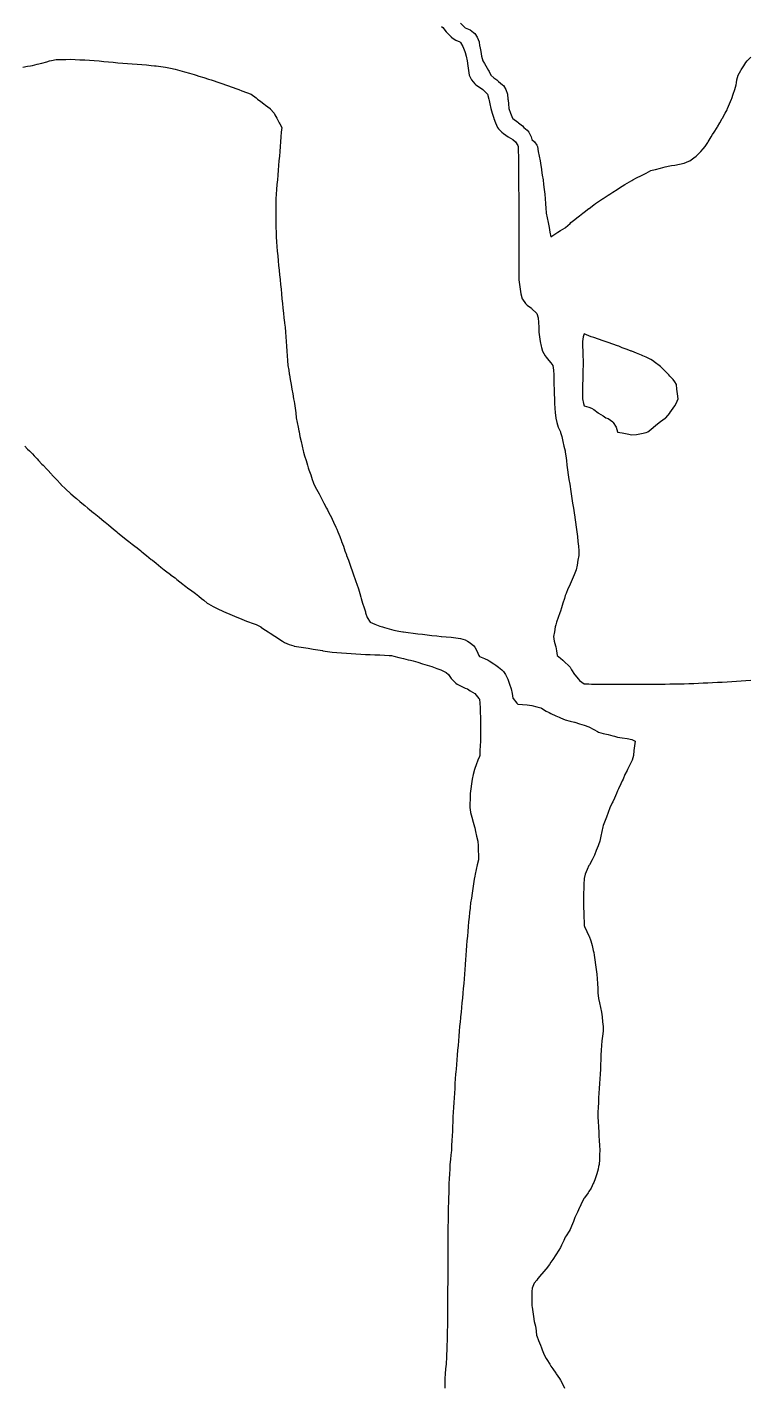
# Model space of a CAD drawing. Header units: inches. Extents: x -13671948.9 to -13671906.2, y 5686257.7 to 5686300.4.
# Drawn here: x -13671929.98 to -13671923.66, y 5686282.44 to 5686294.36 of the extents above; entities that cross this region are included whole.
import ezdxf

# ---------------------------------------------------------------- set-up
doc = ezdxf.new("R2010")
doc.units = ezdxf.units.IN
doc.header["$MEASUREMENT"] = 0

msp = doc.modelspace()

# ---------------------------------------------------------------- linework, layer by layer
for points in [[(-13671926.346, 5686294.367), (-13671926.336, 5686294.356), (-13671926.305, 5686294.32), (-13671926.3, 5686294.314), (-13671926.263, 5686294.274), (-13671926.261, 5686294.272), (-13671926.221, 5686294.246), (-13671926.186, 5686294.23), (-13671926.179, 5686294.224), (-13671926.16, 5686294.189), (-13671926.141, 5686294.147), (-13671926.138, 5686294.139), (-13671926.129, 5686294.105), (-13671926.121, 5686294.064), (-13671926.116, 5686294.022), (-13671926.11, 5686293.98), (-13671926.103, 5686293.939), (-13671926.096, 5686293.922), (-13671926.083, 5686293.897), (-13671926.054, 5686293.863), (-13671926.045, 5686293.855), (-13671926.013, 5686293.834), (-13671925.985, 5686293.813), (-13671925.971, 5686293.8), (-13671925.944, 5686293.772), (-13671925.933, 5686293.73), (-13671925.929, 5686293.717), (-13671925.922, 5686293.688), (-13671925.913, 5686293.647), (-13671925.902, 5686293.605), (-13671925.889, 5686293.563), (-13671925.888, 5686293.56), (-13671925.874, 5686293.522), (-13671925.857, 5686293.48), (-13671925.846, 5686293.468), (-13671925.817, 5686293.438), (-13671925.804, 5686293.427), (-13671925.763, 5686293.397), (-13671925.761, 5686293.397), (-13671925.721, 5686293.375), (-13671925.698, 5686293.355), (-13671925.679, 5686293.323), (-13671925.675, 5686293.313), (-13671925.674, 5686293.271), (-13671925.673, 5686293.23), (-13671925.673, 5686293.188), (-13671925.672, 5686293.146), (-13671925.672, 5686293.105), (-13671925.671, 5686293.063), (-13671925.671, 5686293.021), (-13671925.671, 5686292.98), (-13671925.671, 5686292.938), (-13671925.67, 5686292.896), (-13671925.67, 5686292.854), (-13671925.67, 5686292.813), (-13671925.67, 5686292.771), (-13671925.67, 5686292.729), (-13671925.67, 5686292.688), (-13671925.67, 5686292.646), (-13671925.67, 5686292.604), (-13671925.669, 5686292.563), (-13671925.669, 5686292.521), (-13671925.669, 5686292.479), (-13671925.669, 5686292.437), (-13671925.669, 5686292.396), (-13671925.669, 5686292.354), (-13671925.669, 5686292.312), (-13671925.669, 5686292.271), (-13671925.669, 5686292.229), (-13671925.669, 5686292.187), (-13671925.669, 5686292.146), (-13671925.664, 5686292.104), (-13671925.658, 5686292.062), (-13671925.651, 5686292.021), (-13671925.64, 5686291.979), (-13671925.637, 5686291.974), (-13671925.61, 5686291.937), (-13671925.596, 5686291.923), (-13671925.559, 5686291.895), (-13671925.554, 5686291.892), (-13671925.513, 5686291.854), (-13671925.512, 5686291.851), (-13671925.499, 5686291.812), (-13671925.497, 5686291.77), (-13671925.495, 5686291.729), (-13671925.493, 5686291.687), (-13671925.487, 5686291.645), (-13671925.481, 5686291.604), (-13671925.473, 5686291.562), (-13671925.471, 5686291.552), (-13671925.461, 5686291.52), (-13671925.438, 5686291.478), (-13671925.429, 5686291.466), (-13671925.406, 5686291.437), (-13671925.387, 5686291.416), (-13671925.37, 5686291.395), (-13671925.364, 5686291.353), (-13671925.363, 5686291.312), (-13671925.362, 5686291.27), (-13671925.361, 5686291.228), (-13671925.36, 5686291.187), (-13671925.358, 5686291.145), (-13671925.357, 5686291.103), (-13671925.355, 5686291.061), (-13671925.353, 5686291.02), (-13671925.35, 5686290.978), (-13671925.346, 5686290.936), (-13671925.346, 5686290.933), (-13671925.336, 5686290.895), (-13671925.323, 5686290.853), (-13671925.305, 5686290.811), (-13671925.304, 5686290.806), (-13671925.291, 5686290.77), (-13671925.283, 5686290.728), (-13671925.273, 5686290.686), (-13671925.263, 5686290.645), (-13671925.262, 5686290.635), (-13671925.258, 5686290.603), (-13671925.252, 5686290.561), (-13671925.247, 5686290.519), (-13671925.241, 5686290.478), (-13671925.236, 5686290.436), (-13671925.23, 5686290.394), (-13671925.223, 5686290.353), (-13671925.22, 5686290.332), (-13671925.217, 5686290.311), (-13671925.211, 5686290.269), (-13671925.204, 5686290.228), (-13671925.198, 5686290.186), (-13671925.191, 5686290.144), (-13671925.185, 5686290.102), (-13671925.179, 5686290.063), (-13671925.178, 5686290.061), (-13671925.172, 5686290.019), (-13671925.166, 5686289.977), (-13671925.16, 5686289.936), (-13671925.155, 5686289.894), (-13671925.151, 5686289.852), (-13671925.147, 5686289.811), (-13671925.143, 5686289.769), (-13671925.144, 5686289.727), (-13671925.151, 5686289.686), (-13671925.159, 5686289.644), (-13671925.167, 5686289.602), (-13671925.179, 5686289.573), (-13671925.184, 5686289.56), (-13671925.201, 5686289.519), (-13671925.219, 5686289.477), (-13671925.22, 5686289.474), (-13671925.238, 5686289.435), (-13671925.255, 5686289.394), (-13671925.262, 5686289.378), (-13671925.27, 5686289.352), (-13671925.282, 5686289.31), (-13671925.295, 5686289.269), (-13671925.304, 5686289.241), (-13671925.309, 5686289.227), (-13671925.325, 5686289.185), (-13671925.34, 5686289.143), (-13671925.346, 5686289.12), (-13671925.349, 5686289.102), (-13671925.357, 5686289.06), (-13671925.365, 5686289.018), (-13671925.358, 5686288.977), (-13671925.347, 5686288.935), (-13671925.346, 5686288.928), (-13671925.339, 5686288.893), (-13671925.333, 5686288.852), (-13671925.304, 5686288.828), (-13671925.284, 5686288.81), (-13671925.262, 5686288.789), (-13671925.237, 5686288.768), (-13671925.22, 5686288.748), (-13671925.208, 5686288.726), (-13671925.182, 5686288.685), (-13671925.179, 5686288.682), (-13671925.146, 5686288.643), (-13671925.137, 5686288.633), (-13671925.095, 5686288.602), (-13671925.054, 5686288.602), (-13671925.032, 5686288.601), (-13671925.012, 5686288.601), (-13671924.97, 5686288.601), (-13671924.929, 5686288.6), (-13671924.887, 5686288.6), (-13671924.845, 5686288.6), (-13671924.804, 5686288.6), (-13671924.762, 5686288.6), (-13671924.72, 5686288.601), (-13671924.678, 5686288.601), (-13671924.637, 5686288.601), (-13671924.595, 5686288.601), (-13671924.553, 5686288.601), (-13671924.512, 5686288.601), (-13671924.47, 5686288.601), (-13671924.428, 5686288.601), (-13671924.4, 5686288.601), (-13671924.387, 5686288.601), (-13671924.345, 5686288.602), (-13671924.303, 5686288.603), (-13671924.261, 5686288.603), (-13671924.22, 5686288.604), (-13671924.178, 5686288.606), (-13671924.136, 5686288.607), (-13671924.095, 5686288.609), (-13671924.053, 5686288.611), (-13671924.011, 5686288.613), (-13671923.97, 5686288.615), (-13671923.928, 5686288.617), (-13671923.886, 5686288.619), (-13671923.844, 5686288.622), (-13671923.803, 5686288.624), (-13671923.761, 5686288.626), (-13671923.719, 5686288.629), (-13671923.678, 5686288.631), (-13671923.636, 5686288.634)], [(-13671926.179, 5686294.394), (-13671926.142, 5686294.356), (-13671926.138, 5686294.353), (-13671926.096, 5686294.336), (-13671926.065, 5686294.314), (-13671926.054, 5686294.303), (-13671926.033, 5686294.272), (-13671926.016, 5686294.23), (-13671926.013, 5686294.197), (-13671926.011, 5686294.189), (-13671926.003, 5686294.147), (-13671925.995, 5686294.105), (-13671925.983, 5686294.064), (-13671925.971, 5686294.042), (-13671925.958, 5686294.022), (-13671925.934, 5686293.98), (-13671925.929, 5686293.97), (-13671925.914, 5686293.939), (-13671925.888, 5686293.917), (-13671925.863, 5686293.897), (-13671925.846, 5686293.884), (-13671925.811, 5686293.855), (-13671925.804, 5686293.847), (-13671925.783, 5686293.813), (-13671925.768, 5686293.772), (-13671925.764, 5686293.73), (-13671925.763, 5686293.72), (-13671925.76, 5686293.688), (-13671925.756, 5686293.647), (-13671925.743, 5686293.605), (-13671925.723, 5686293.563), (-13671925.721, 5686293.56), (-13671925.679, 5686293.526), (-13671925.672, 5686293.522), (-13671925.637, 5686293.495), (-13671925.624, 5686293.48), (-13671925.596, 5686293.457), (-13671925.58, 5686293.438), (-13671925.561, 5686293.397), (-13671925.554, 5686293.374), (-13671925.531, 5686293.355), (-13671925.512, 5686293.325), (-13671925.506, 5686293.313), (-13671925.498, 5686293.271), (-13671925.49, 5686293.23), (-13671925.482, 5686293.188), (-13671925.475, 5686293.146), (-13671925.471, 5686293.115), (-13671925.469, 5686293.105), (-13671925.463, 5686293.063), (-13671925.457, 5686293.021), (-13671925.452, 5686292.98), (-13671925.447, 5686292.938), (-13671925.441, 5686292.896), (-13671925.438, 5686292.854), (-13671925.435, 5686292.813), (-13671925.432, 5686292.771), (-13671925.429, 5686292.735), (-13671925.428, 5686292.729), (-13671925.42, 5686292.688), (-13671925.412, 5686292.646), (-13671925.404, 5686292.604), (-13671925.396, 5686292.563), (-13671925.387, 5686292.521), (-13671925.346, 5686292.551), (-13671925.328, 5686292.563), (-13671925.304, 5686292.578), (-13671925.262, 5686292.602), (-13671925.259, 5686292.604), (-13671925.22, 5686292.64), (-13671925.213, 5686292.646), (-13671925.179, 5686292.674), (-13671925.161, 5686292.688), (-13671925.137, 5686292.705), (-13671925.107, 5686292.729), (-13671925.095, 5686292.737), (-13671925.054, 5686292.77), (-13671925.052, 5686292.771), (-13671925.012, 5686292.801), (-13671924.996, 5686292.813), (-13671924.97, 5686292.831), (-13671924.935, 5686292.854), (-13671924.929, 5686292.859), (-13671924.887, 5686292.887), (-13671924.872, 5686292.896), (-13671924.845, 5686292.913), (-13671924.806, 5686292.938), (-13671924.804, 5686292.94), (-13671924.762, 5686292.965), (-13671924.739, 5686292.98), (-13671924.72, 5686292.991), (-13671924.678, 5686293.017), (-13671924.671, 5686293.021), (-13671924.637, 5686293.039), (-13671924.595, 5686293.059), (-13671924.587, 5686293.063), (-13671924.553, 5686293.08), (-13671924.512, 5686293.102), (-13671924.499, 5686293.105), (-13671924.47, 5686293.112), (-13671924.428, 5686293.123), (-13671924.387, 5686293.135), (-13671924.345, 5686293.144), (-13671924.33, 5686293.146), (-13671924.303, 5686293.151), (-13671924.261, 5686293.159), (-13671924.22, 5686293.168), (-13671924.178, 5686293.185), (-13671924.17, 5686293.188), (-13671924.136, 5686293.213), (-13671924.116, 5686293.23), (-13671924.095, 5686293.249), (-13671924.073, 5686293.271), (-13671924.053, 5686293.293), (-13671924.037, 5686293.313), (-13671924.011, 5686293.35), (-13671924.008, 5686293.355), (-13671923.983, 5686293.397), (-13671923.97, 5686293.418), (-13671923.957, 5686293.438), (-13671923.932, 5686293.48), (-13671923.928, 5686293.487), (-13671923.908, 5686293.522), (-13671923.886, 5686293.558), (-13671923.883, 5686293.563), (-13671923.86, 5686293.605), (-13671923.844, 5686293.636), (-13671923.839, 5686293.647), (-13671923.821, 5686293.688), (-13671923.804, 5686293.73), (-13671923.803, 5686293.733), (-13671923.789, 5686293.772), (-13671923.776, 5686293.813), (-13671923.765, 5686293.855), (-13671923.761, 5686293.872), (-13671923.757, 5686293.897), (-13671923.747, 5686293.939), (-13671923.722, 5686293.98), (-13671923.719, 5686293.985), (-13671923.696, 5686294.022), (-13671923.678, 5686294.05), (-13671923.669, 5686294.064), (-13671923.636, 5686294.097)], [(-13671930.016, 5686294.01), (-13671929.974, 5686294.017), (-13671929.948, 5686294.022), (-13671929.932, 5686294.025), (-13671929.89, 5686294.036), (-13671929.849, 5686294.045), (-13671929.807, 5686294.056), (-13671929.782, 5686294.064), (-13671929.765, 5686294.068), (-13671929.724, 5686294.076), (-13671929.682, 5686294.077), (-13671929.64, 5686294.077), (-13671929.599, 5686294.078), (-13671929.557, 5686294.076), (-13671929.515, 5686294.074), (-13671929.474, 5686294.072), (-13671929.432, 5686294.069), (-13671929.39, 5686294.067), (-13671929.348, 5686294.064), (-13671929.346, 5686294.064), (-13671929.307, 5686294.06), (-13671929.265, 5686294.056), (-13671929.223, 5686294.052), (-13671929.182, 5686294.048), (-13671929.14, 5686294.043), (-13671929.098, 5686294.041), (-13671929.057, 5686294.038), (-13671929.015, 5686294.035), (-13671928.973, 5686294.032), (-13671928.931, 5686294.029), (-13671928.89, 5686294.025), (-13671928.863, 5686294.022), (-13671928.848, 5686294.02), (-13671928.806, 5686294.014), (-13671928.765, 5686294.008), (-13671928.723, 5686294), (-13671928.681, 5686293.991), (-13671928.64, 5686293.98), (-13671928.64, 5686293.98), (-13671928.598, 5686293.969), (-13671928.556, 5686293.956), (-13671928.514, 5686293.944), (-13671928.496, 5686293.939), (-13671928.473, 5686293.931), (-13671928.431, 5686293.918), (-13671928.389, 5686293.905), (-13671928.365, 5686293.897), (-13671928.348, 5686293.891), (-13671928.306, 5686293.877), (-13671928.264, 5686293.863), (-13671928.241, 5686293.855), (-13671928.223, 5686293.849), (-13671928.181, 5686293.834), (-13671928.139, 5686293.819), (-13671928.123, 5686293.813), (-13671928.098, 5686293.803), (-13671928.056, 5686293.787), (-13671928.015, 5686293.772), (-13671928.014, 5686293.771), (-13671927.972, 5686293.74), (-13671927.959, 5686293.73), (-13671927.931, 5686293.709), (-13671927.904, 5686293.688), (-13671927.889, 5686293.677), (-13671927.849, 5686293.647), (-13671927.847, 5686293.644), (-13671927.813, 5686293.605), (-13671927.806, 5686293.591), (-13671927.791, 5686293.563), (-13671927.769, 5686293.522), (-13671927.764, 5686293.513), (-13671927.747, 5686293.48), (-13671927.751, 5686293.438), (-13671927.754, 5686293.397), (-13671927.757, 5686293.355), (-13671927.76, 5686293.313), (-13671927.764, 5686293.271), (-13671927.764, 5686293.269), (-13671927.767, 5686293.23), (-13671927.771, 5686293.188), (-13671927.774, 5686293.146), (-13671927.778, 5686293.105), (-13671927.781, 5686293.063), (-13671927.785, 5686293.021), (-13671927.789, 5686292.98), (-13671927.793, 5686292.938), (-13671927.797, 5686292.896), (-13671927.798, 5686292.854), (-13671927.799, 5686292.813), (-13671927.8, 5686292.771), (-13671927.8, 5686292.729), (-13671927.8, 5686292.688), (-13671927.799, 5686292.646), (-13671927.798, 5686292.604), (-13671927.797, 5686292.563), (-13671927.795, 5686292.521), (-13671927.793, 5686292.479), (-13671927.79, 5686292.437), (-13671927.786, 5686292.396), (-13671927.782, 5686292.354), (-13671927.778, 5686292.312), (-13671927.774, 5686292.271), (-13671927.77, 5686292.229), (-13671927.766, 5686292.187), (-13671927.764, 5686292.171), (-13671927.761, 5686292.146), (-13671927.757, 5686292.104), (-13671927.753, 5686292.062), (-13671927.749, 5686292.021), (-13671927.745, 5686291.979), (-13671927.74, 5686291.937), (-13671927.736, 5686291.895), (-13671927.732, 5686291.854), (-13671927.728, 5686291.812), (-13671927.723, 5686291.77), (-13671927.722, 5686291.766), (-13671927.718, 5686291.729), (-13671927.713, 5686291.687), (-13671927.71, 5686291.645), (-13671927.708, 5686291.604), (-13671927.705, 5686291.562), (-13671927.702, 5686291.52), (-13671927.699, 5686291.478), (-13671927.697, 5686291.437), (-13671927.694, 5686291.395), (-13671927.686, 5686291.353), (-13671927.681, 5686291.322), (-13671927.679, 5686291.312), (-13671927.672, 5686291.27), (-13671927.665, 5686291.228), (-13671927.657, 5686291.187), (-13671927.65, 5686291.145), (-13671927.643, 5686291.103), (-13671927.639, 5686291.078), (-13671927.636, 5686291.061), (-13671927.63, 5686291.02), (-13671927.624, 5686290.978), (-13671927.619, 5686290.936), (-13671927.611, 5686290.895), (-13671927.603, 5686290.853), (-13671927.597, 5686290.821), (-13671927.595, 5686290.811), (-13671927.587, 5686290.77), (-13671927.577, 5686290.728), (-13671927.568, 5686290.686), (-13671927.559, 5686290.645), (-13671927.555, 5686290.633), (-13671927.546, 5686290.603), (-13671927.533, 5686290.561), (-13671927.521, 5686290.519), (-13671927.514, 5686290.496), (-13671927.508, 5686290.478), (-13671927.493, 5686290.436), (-13671927.479, 5686290.394), (-13671927.472, 5686290.371), (-13671927.466, 5686290.353), (-13671927.443, 5686290.311), (-13671927.43, 5686290.289), (-13671927.42, 5686290.269), (-13671927.398, 5686290.228), (-13671927.389, 5686290.21), (-13671927.377, 5686290.186), (-13671927.355, 5686290.144), (-13671927.347, 5686290.13), (-13671927.333, 5686290.102), (-13671927.312, 5686290.061), (-13671927.305, 5686290.047), (-13671927.292, 5686290.019), (-13671927.272, 5686289.977), (-13671927.264, 5686289.958), (-13671927.254, 5686289.936), (-13671927.237, 5686289.894), (-13671927.222, 5686289.853), (-13671927.222, 5686289.852), (-13671927.207, 5686289.811), (-13671927.193, 5686289.769), (-13671927.18, 5686289.733), (-13671927.178, 5686289.727), (-13671927.163, 5686289.686), (-13671927.148, 5686289.644), (-13671927.139, 5686289.618), (-13671927.133, 5686289.602), (-13671927.118, 5686289.56), (-13671927.103, 5686289.519), (-13671927.097, 5686289.501), (-13671927.089, 5686289.477), (-13671927.075, 5686289.435), (-13671927.063, 5686289.394), (-13671927.055, 5686289.362), (-13671927.052, 5686289.352), (-13671927.039, 5686289.31), (-13671927.025, 5686289.269), (-13671927.013, 5686289.233), (-13671927.012, 5686289.227), (-13671926.999, 5686289.185), (-13671926.972, 5686289.143), (-13671926.972, 5686289.143), (-13671926.93, 5686289.125), (-13671926.888, 5686289.109), (-13671926.863, 5686289.102), (-13671926.847, 5686289.097), (-13671926.805, 5686289.085), (-13671926.763, 5686289.073), (-13671926.722, 5686289.066), (-13671926.686, 5686289.06), (-13671926.68, 5686289.059), (-13671926.638, 5686289.053), (-13671926.596, 5686289.047), (-13671926.555, 5686289.042), (-13671926.513, 5686289.038), (-13671926.471, 5686289.033), (-13671926.43, 5686289.028), (-13671926.388, 5686289.023), (-13671926.35, 5686289.018), (-13671926.346, 5686289.018), (-13671926.305, 5686289.016), (-13671926.263, 5686289.011), (-13671926.221, 5686289.006), (-13671926.179, 5686289.001), (-13671926.138, 5686288.988), (-13671926.118, 5686288.977), (-13671926.096, 5686288.964), (-13671926.063, 5686288.935), (-13671926.054, 5686288.925), (-13671926.036, 5686288.893), (-13671926.02, 5686288.852), (-13671926.013, 5686288.843), (-13671925.971, 5686288.824), (-13671925.939, 5686288.81), (-13671925.929, 5686288.805), (-13671925.888, 5686288.779), (-13671925.871, 5686288.768), (-13671925.846, 5686288.748), (-13671925.819, 5686288.726), (-13671925.804, 5686288.71), (-13671925.786, 5686288.685), (-13671925.766, 5686288.643), (-13671925.763, 5686288.635), (-13671925.75, 5686288.601), (-13671925.737, 5686288.56), (-13671925.728, 5686288.518), (-13671925.721, 5686288.479), (-13671925.718, 5686288.476), (-13671925.686, 5686288.435), (-13671925.679, 5686288.425), (-13671925.637, 5686288.422), (-13671925.596, 5686288.419), (-13671925.554, 5686288.414), (-13671925.512, 5686288.401), (-13671925.476, 5686288.393), (-13671925.471, 5686288.39), (-13671925.429, 5686288.365), (-13671925.404, 5686288.351), (-13671925.387, 5686288.342), (-13671925.346, 5686288.323), (-13671925.316, 5686288.31), (-13671925.304, 5686288.305), (-13671925.262, 5686288.288), (-13671925.22, 5686288.277), (-13671925.181, 5686288.268), (-13671925.179, 5686288.267), (-13671925.137, 5686288.254), (-13671925.095, 5686288.241), (-13671925.055, 5686288.226), (-13671925.054, 5686288.225), (-13671925.012, 5686288.203), (-13671924.979, 5686288.184), (-13671924.97, 5686288.179), (-13671924.929, 5686288.168), (-13671924.887, 5686288.158), (-13671924.845, 5686288.146), (-13671924.831, 5686288.143), (-13671924.804, 5686288.135), (-13671924.762, 5686288.129), (-13671924.72, 5686288.123), (-13671924.678, 5686288.115), (-13671924.649, 5686288.101), (-13671924.656, 5686288.059), (-13671924.66, 5686288.018), (-13671924.663, 5686287.976), (-13671924.675, 5686287.934), (-13671924.678, 5686287.929), (-13671924.696, 5686287.893), (-13671924.717, 5686287.851), (-13671924.72, 5686287.844), (-13671924.739, 5686287.809), (-13671924.755, 5686287.767), (-13671924.762, 5686287.752), (-13671924.774, 5686287.726), (-13671924.794, 5686287.684), (-13671924.804, 5686287.664), (-13671924.813, 5686287.642), (-13671924.83, 5686287.601), (-13671924.845, 5686287.57), (-13671924.85, 5686287.559), (-13671924.872, 5686287.517), (-13671924.887, 5686287.476), (-13671924.887, 5686287.476), (-13671924.9, 5686287.434), (-13671924.917, 5686287.392), (-13671924.929, 5686287.362), (-13671924.933, 5686287.351), (-13671924.941, 5686287.309), (-13671924.95, 5686287.267), (-13671924.959, 5686287.225), (-13671924.97, 5686287.193), (-13671924.973, 5686287.184), (-13671924.99, 5686287.142), (-13671925.007, 5686287.1), (-13671925.012, 5686287.09), (-13671925.027, 5686287.059), (-13671925.05, 5686287.017), (-13671925.054, 5686287.01), (-13671925.07, 5686286.975), (-13671925.086, 5686286.934), (-13671925.095, 5686286.898), (-13671925.096, 5686286.892), (-13671925.098, 5686286.85), (-13671925.099, 5686286.808), (-13671925.101, 5686286.767), (-13671925.101, 5686286.725), (-13671925.101, 5686286.683), (-13671925.101, 5686286.642), (-13671925.1, 5686286.6), (-13671925.099, 5686286.558), (-13671925.097, 5686286.517), (-13671925.095, 5686286.485), (-13671925.094, 5686286.475), (-13671925.073, 5686286.433), (-13671925.054, 5686286.394), (-13671925.052, 5686286.391), (-13671925.037, 5686286.35), (-13671925.025, 5686286.308), (-13671925.016, 5686286.266), (-13671925.012, 5686286.247), (-13671925.008, 5686286.225), (-13671925.002, 5686286.183), (-13671924.996, 5686286.141), (-13671924.991, 5686286.1), (-13671924.986, 5686286.058), (-13671924.982, 5686286.016), (-13671924.979, 5686285.975), (-13671924.977, 5686285.933), (-13671924.975, 5686285.891), (-13671924.971, 5686285.849), (-13671924.97, 5686285.846), (-13671924.961, 5686285.808), (-13671924.952, 5686285.766), (-13671924.944, 5686285.724), (-13671924.939, 5686285.683), (-13671924.935, 5686285.641), (-13671924.931, 5686285.599), (-13671924.93, 5686285.558), (-13671924.935, 5686285.516), (-13671924.94, 5686285.474), (-13671924.945, 5686285.432), (-13671924.947, 5686285.391), (-13671924.949, 5686285.349), (-13671924.951, 5686285.307), (-13671924.952, 5686285.266), (-13671924.954, 5686285.224), (-13671924.957, 5686285.182), (-13671924.959, 5686285.141), (-13671924.961, 5686285.099), (-13671924.964, 5686285.057), (-13671924.967, 5686285.016), (-13671924.97, 5686284.974), (-13671924.97, 5686284.963), (-13671924.971, 5686284.932), (-13671924.973, 5686284.89), (-13671924.975, 5686284.849), (-13671924.976, 5686284.807), (-13671924.974, 5686284.765), (-13671924.971, 5686284.724), (-13671924.97, 5686284.707), (-13671924.969, 5686284.682), (-13671924.967, 5686284.64), (-13671924.964, 5686284.599), (-13671924.961, 5686284.557), (-13671924.959, 5686284.515), (-13671924.961, 5686284.473), (-13671924.963, 5686284.432), (-13671924.966, 5686284.39), (-13671924.97, 5686284.371), (-13671924.974, 5686284.348), (-13671924.986, 5686284.307), (-13671925, 5686284.265), (-13671925.012, 5686284.233), (-13671925.016, 5686284.223), (-13671925.036, 5686284.182), (-13671925.054, 5686284.152), (-13671925.061, 5686284.14), (-13671925.092, 5686284.098), (-13671925.095, 5686284.094), (-13671925.116, 5686284.056), (-13671925.135, 5686284.015), (-13671925.137, 5686284.012), (-13671925.155, 5686283.973), (-13671925.176, 5686283.931), (-13671925.179, 5686283.924), (-13671925.191, 5686283.89), (-13671925.207, 5686283.848), (-13671925.22, 5686283.819), (-13671925.227, 5686283.806), (-13671925.253, 5686283.765), (-13671925.262, 5686283.752), (-13671925.274, 5686283.723), (-13671925.294, 5686283.681), (-13671925.304, 5686283.663), (-13671925.319, 5686283.64), (-13671925.345, 5686283.598), (-13671925.346, 5686283.597), (-13671925.372, 5686283.556), (-13671925.387, 5686283.533), (-13671925.4, 5686283.514), (-13671925.429, 5686283.475), (-13671925.431, 5686283.473), (-13671925.468, 5686283.431), (-13671925.471, 5686283.428), (-13671925.502, 5686283.389), (-13671925.512, 5686283.377), (-13671925.534, 5686283.348), (-13671925.551, 5686283.306), (-13671925.554, 5686283.275), (-13671925.554, 5686283.264), (-13671925.555, 5686283.223), (-13671925.556, 5686283.181), (-13671925.554, 5686283.15), (-13671925.552, 5686283.139), (-13671925.545, 5686283.097), (-13671925.539, 5686283.056), (-13671925.533, 5686283.014), (-13671925.524, 5686282.972), (-13671925.518, 5686282.931), (-13671925.513, 5686282.889), (-13671925.512, 5686282.888), (-13671925.497, 5686282.847), (-13671925.48, 5686282.806), (-13671925.471, 5686282.781), (-13671925.464, 5686282.764), (-13671925.448, 5686282.722), (-13671925.429, 5686282.689), (-13671925.423, 5686282.68), (-13671925.397, 5686282.639), (-13671925.387, 5686282.621), (-13671925.372, 5686282.597), (-13671925.346, 5686282.561), (-13671925.342, 5686282.555), (-13671925.313, 5686282.514), (-13671925.304, 5686282.499), (-13671925.289, 5686282.472), (-13671925.268, 5686282.43)], [(-13671924.553, 5686290.807), (-13671924.537, 5686290.811), (-13671924.512, 5686290.834), (-13671924.49, 5686290.853), (-13671924.47, 5686290.869), (-13671924.438, 5686290.895), (-13671924.428, 5686290.902), (-13671924.387, 5686290.932), (-13671924.38, 5686290.936), (-13671924.345, 5686290.977), (-13671924.344, 5686290.978), (-13671924.316, 5686291.02), (-13671924.303, 5686291.039), (-13671924.289, 5686291.061), (-13671924.273, 5686291.103), (-13671924.278, 5686291.145), (-13671924.283, 5686291.187), (-13671924.288, 5686291.228), (-13671924.303, 5686291.25), (-13671924.316, 5686291.27), (-13671924.345, 5686291.301), (-13671924.355, 5686291.312), (-13671924.387, 5686291.345), (-13671924.395, 5686291.353), (-13671924.428, 5686291.385), (-13671924.44, 5686291.395), (-13671924.47, 5686291.417), (-13671924.497, 5686291.437), (-13671924.512, 5686291.446), (-13671924.553, 5686291.466), (-13671924.581, 5686291.478), (-13671924.595, 5686291.484), (-13671924.637, 5686291.502), (-13671924.678, 5686291.518), (-13671924.683, 5686291.52), (-13671924.72, 5686291.534), (-13671924.762, 5686291.55), (-13671924.791, 5686291.562), (-13671924.804, 5686291.566), (-13671924.845, 5686291.581), (-13671924.887, 5686291.595), (-13671924.912, 5686291.604), (-13671924.929, 5686291.609), (-13671924.97, 5686291.624), (-13671925.012, 5686291.638), (-13671925.034, 5686291.645), (-13671925.054, 5686291.653), (-13671925.095, 5686291.67), (-13671925.106, 5686291.645), (-13671925.11, 5686291.604), (-13671925.111, 5686291.562), (-13671925.109, 5686291.52), (-13671925.107, 5686291.478), (-13671925.106, 5686291.437), (-13671925.106, 5686291.395), (-13671925.107, 5686291.353), (-13671925.108, 5686291.312), (-13671925.109, 5686291.27), (-13671925.11, 5686291.228), (-13671925.11, 5686291.187), (-13671925.11, 5686291.145), (-13671925.11, 5686291.103), (-13671925.101, 5686291.061), (-13671925.095, 5686291.04), (-13671925.054, 5686291.028), (-13671925.033, 5686291.02), (-13671925.012, 5686291.009), (-13671924.973, 5686290.978), (-13671924.97, 5686290.976), (-13671924.929, 5686290.953), (-13671924.905, 5686290.936), (-13671924.887, 5686290.93), (-13671924.845, 5686290.899), (-13671924.842, 5686290.895), (-13671924.817, 5686290.853), (-13671924.805, 5686290.811), (-13671924.804, 5686290.81), (-13671924.762, 5686290.804), (-13671924.72, 5686290.796), (-13671924.678, 5686290.786), (-13671924.637, 5686290.788), (-13671924.595, 5686290.797), (-13671924.553, 5686290.807)], [(-13671929.998, 5686290.686), (-13671929.974, 5686290.661), (-13671929.958, 5686290.645), (-13671929.932, 5686290.618), (-13671929.918, 5686290.603), (-13671929.89, 5686290.575), (-13671929.878, 5686290.561), (-13671929.849, 5686290.53), (-13671929.839, 5686290.519), (-13671929.807, 5686290.486), (-13671929.8, 5686290.478), (-13671929.765, 5686290.441), (-13671929.761, 5686290.436), (-13671929.724, 5686290.397), (-13671929.722, 5686290.394), (-13671929.683, 5686290.353), (-13671929.682, 5686290.352), (-13671929.64, 5686290.311), (-13671929.64, 5686290.311), (-13671929.599, 5686290.272), (-13671929.596, 5686290.269), (-13671929.557, 5686290.236), (-13671929.547, 5686290.228), (-13671929.515, 5686290.201), (-13671929.498, 5686290.186), (-13671929.474, 5686290.166), (-13671929.447, 5686290.144), (-13671929.432, 5686290.132), (-13671929.396, 5686290.102), (-13671929.39, 5686290.098), (-13671929.348, 5686290.064), (-13671929.345, 5686290.061), (-13671929.307, 5686290.03), (-13671929.293, 5686290.019), (-13671929.265, 5686289.997), (-13671929.241, 5686289.977), (-13671929.223, 5686289.963), (-13671929.191, 5686289.936), (-13671929.182, 5686289.928), (-13671929.142, 5686289.894), (-13671929.14, 5686289.893), (-13671929.098, 5686289.861), (-13671929.088, 5686289.852), (-13671929.057, 5686289.828), (-13671929.035, 5686289.811), (-13671929.015, 5686289.794), (-13671928.983, 5686289.769), (-13671928.973, 5686289.761), (-13671928.931, 5686289.727), (-13671928.931, 5686289.727), (-13671928.89, 5686289.694), (-13671928.879, 5686289.686), (-13671928.848, 5686289.66), (-13671928.828, 5686289.644), (-13671928.806, 5686289.627), (-13671928.776, 5686289.602), (-13671928.765, 5686289.593), (-13671928.723, 5686289.562), (-13671928.721, 5686289.56), (-13671928.681, 5686289.531), (-13671928.665, 5686289.519), (-13671928.64, 5686289.498), (-13671928.613, 5686289.477), (-13671928.598, 5686289.465), (-13671928.561, 5686289.435), (-13671928.556, 5686289.432), (-13671928.514, 5686289.403), (-13671928.502, 5686289.394), (-13671928.473, 5686289.371), (-13671928.449, 5686289.352), (-13671928.431, 5686289.337), (-13671928.4, 5686289.31), (-13671928.389, 5686289.304), (-13671928.348, 5686289.281), (-13671928.324, 5686289.269), (-13671928.306, 5686289.26), (-13671928.264, 5686289.241), (-13671928.23, 5686289.227), (-13671928.223, 5686289.224), (-13671928.181, 5686289.206), (-13671928.139, 5686289.189), (-13671928.131, 5686289.185), (-13671928.098, 5686289.171), (-13671928.056, 5686289.154), (-13671928.029, 5686289.143), (-13671928.014, 5686289.138), (-13671927.972, 5686289.122), (-13671927.931, 5686289.102), (-13671927.931, 5686289.101), (-13671927.889, 5686289.075), (-13671927.866, 5686289.06), (-13671927.847, 5686289.048), (-13671927.806, 5686289.022), (-13671927.801, 5686289.018), (-13671927.764, 5686288.992), (-13671927.741, 5686288.977), (-13671927.722, 5686288.967), (-13671927.681, 5686288.948), (-13671927.641, 5686288.935), (-13671927.639, 5686288.934), (-13671927.597, 5686288.928), (-13671927.555, 5686288.922), (-13671927.514, 5686288.917), (-13671927.472, 5686288.908), (-13671927.43, 5686288.9), (-13671927.389, 5686288.894), (-13671927.387, 5686288.893), (-13671927.347, 5686288.888), (-13671927.305, 5686288.882), (-13671927.264, 5686288.878), (-13671927.222, 5686288.874), (-13671927.18, 5686288.871), (-13671927.139, 5686288.868), (-13671927.097, 5686288.866), (-13671927.055, 5686288.863), (-13671927.013, 5686288.861), (-13671926.972, 5686288.859), (-13671926.93, 5686288.857), (-13671926.888, 5686288.856), (-13671926.847, 5686288.854), (-13671926.805, 5686288.852), (-13671926.785, 5686288.852), (-13671926.763, 5686288.846), (-13671926.722, 5686288.835), (-13671926.68, 5686288.825), (-13671926.638, 5686288.815), (-13671926.619, 5686288.81), (-13671926.596, 5686288.804), (-13671926.555, 5686288.792), (-13671926.513, 5686288.78), (-13671926.471, 5686288.768), (-13671926.471, 5686288.768), (-13671926.43, 5686288.754), (-13671926.388, 5686288.739), (-13671926.352, 5686288.726), (-13671926.346, 5686288.724), (-13671926.305, 5686288.703), (-13671926.285, 5686288.685), (-13671926.263, 5686288.651), (-13671926.257, 5686288.643), (-13671926.221, 5686288.61), (-13671926.208, 5686288.601), (-13671926.179, 5686288.586), (-13671926.138, 5686288.566), (-13671926.118, 5686288.56), (-13671926.096, 5686288.542), (-13671926.054, 5686288.518), (-13671926.054, 5686288.518), (-13671926.02, 5686288.476), (-13671926.013, 5686288.468), (-13671926.011, 5686288.435), (-13671926.009, 5686288.393), (-13671926.007, 5686288.351), (-13671926.006, 5686288.31), (-13671926.005, 5686288.268), (-13671926.005, 5686288.226), (-13671926.005, 5686288.184), (-13671926.005, 5686288.143), (-13671926.006, 5686288.101), (-13671926.008, 5686288.059), (-13671926.01, 5686288.018), (-13671926.012, 5686287.976), (-13671926.013, 5686287.967), (-13671926.027, 5686287.934), (-13671926.043, 5686287.893), (-13671926.054, 5686287.86), (-13671926.057, 5686287.851), (-13671926.069, 5686287.809), (-13671926.077, 5686287.767), (-13671926.084, 5686287.726), (-13671926.09, 5686287.684), (-13671926.094, 5686287.642), (-13671926.096, 5686287.601), (-13671926.096, 5686287.584), (-13671926.097, 5686287.559), (-13671926.098, 5686287.517), (-13671926.096, 5686287.502), (-13671926.092, 5686287.476), (-13671926.082, 5686287.434), (-13671926.07, 5686287.392), (-13671926.056, 5686287.351), (-13671926.054, 5686287.341), (-13671926.048, 5686287.309), (-13671926.04, 5686287.267), (-13671926.029, 5686287.225), (-13671926.025, 5686287.184), (-13671926.024, 5686287.142), (-13671926.023, 5686287.1), (-13671926.023, 5686287.059), (-13671926.033, 5686287.017), (-13671926.043, 5686286.975), (-13671926.051, 5686286.934), (-13671926.054, 5686286.917), (-13671926.059, 5686286.892), (-13671926.066, 5686286.85), (-13671926.073, 5686286.808), (-13671926.079, 5686286.767), (-13671926.085, 5686286.725), (-13671926.091, 5686286.683), (-13671926.096, 5686286.642), (-13671926.096, 5686286.638), (-13671926.1, 5686286.6), (-13671926.105, 5686286.558), (-13671926.109, 5686286.517), (-13671926.113, 5686286.475), (-13671926.117, 5686286.433), (-13671926.12, 5686286.391), (-13671926.124, 5686286.35), (-13671926.127, 5686286.308), (-13671926.13, 5686286.266), (-13671926.133, 5686286.225), (-13671926.135, 5686286.183), (-13671926.138, 5686286.145), (-13671926.138, 5686286.141), (-13671926.141, 5686286.1), (-13671926.144, 5686286.058), (-13671926.147, 5686286.016), (-13671926.152, 5686285.975), (-13671926.156, 5686285.933), (-13671926.16, 5686285.891), (-13671926.163, 5686285.849), (-13671926.168, 5686285.808), (-13671926.172, 5686285.766), (-13671926.175, 5686285.724), (-13671926.179, 5686285.683), (-13671926.179, 5686285.676), (-13671926.183, 5686285.641), (-13671926.188, 5686285.599), (-13671926.192, 5686285.558), (-13671926.195, 5686285.516), (-13671926.199, 5686285.474), (-13671926.202, 5686285.432), (-13671926.206, 5686285.391), (-13671926.209, 5686285.349), (-13671926.213, 5686285.307), (-13671926.216, 5686285.266), (-13671926.219, 5686285.224), (-13671926.221, 5686285.201), (-13671926.223, 5686285.182), (-13671926.226, 5686285.141), (-13671926.229, 5686285.099), (-13671926.231, 5686285.057), (-13671926.234, 5686285.016), (-13671926.237, 5686284.974), (-13671926.239, 5686284.932), (-13671926.242, 5686284.89), (-13671926.244, 5686284.849), (-13671926.246, 5686284.807), (-13671926.248, 5686284.765), (-13671926.249, 5686284.724), (-13671926.251, 5686284.682), (-13671926.253, 5686284.64), (-13671926.256, 5686284.599), (-13671926.258, 5686284.557), (-13671926.26, 5686284.515), (-13671926.263, 5686284.493), (-13671926.265, 5686284.473), (-13671926.269, 5686284.432), (-13671926.273, 5686284.39), (-13671926.275, 5686284.348), (-13671926.277, 5686284.307), (-13671926.279, 5686284.265), (-13671926.281, 5686284.223), (-13671926.282, 5686284.182), (-13671926.283, 5686284.14), (-13671926.285, 5686284.098), (-13671926.286, 5686284.056), (-13671926.287, 5686284.015), (-13671926.288, 5686283.973), (-13671926.289, 5686283.931), (-13671926.289, 5686283.89), (-13671926.29, 5686283.848), (-13671926.29, 5686283.806), (-13671926.29, 5686283.765), (-13671926.291, 5686283.723), (-13671926.291, 5686283.681), (-13671926.291, 5686283.64), (-13671926.291, 5686283.598), (-13671926.291, 5686283.556), (-13671926.292, 5686283.514), (-13671926.292, 5686283.473), (-13671926.292, 5686283.431), (-13671926.292, 5686283.389), (-13671926.292, 5686283.348), (-13671926.293, 5686283.306), (-13671926.293, 5686283.264), (-13671926.294, 5686283.223), (-13671926.294, 5686283.181), (-13671926.294, 5686283.139), (-13671926.295, 5686283.097), (-13671926.295, 5686283.056), (-13671926.295, 5686283.014), (-13671926.295, 5686282.972), (-13671926.296, 5686282.931), (-13671926.296, 5686282.889), (-13671926.297, 5686282.847), (-13671926.299, 5686282.806), (-13671926.3, 5686282.764), (-13671926.302, 5686282.722), (-13671926.304, 5686282.68), (-13671926.305, 5686282.663), (-13671926.307, 5686282.639), (-13671926.312, 5686282.597), (-13671926.314, 5686282.555), (-13671926.316, 5686282.514), (-13671926.317, 5686282.472), (-13671926.318, 5686282.43)]]:
    msp.add_lwpolyline(points)

doc.saveas('drawing.dxf')
